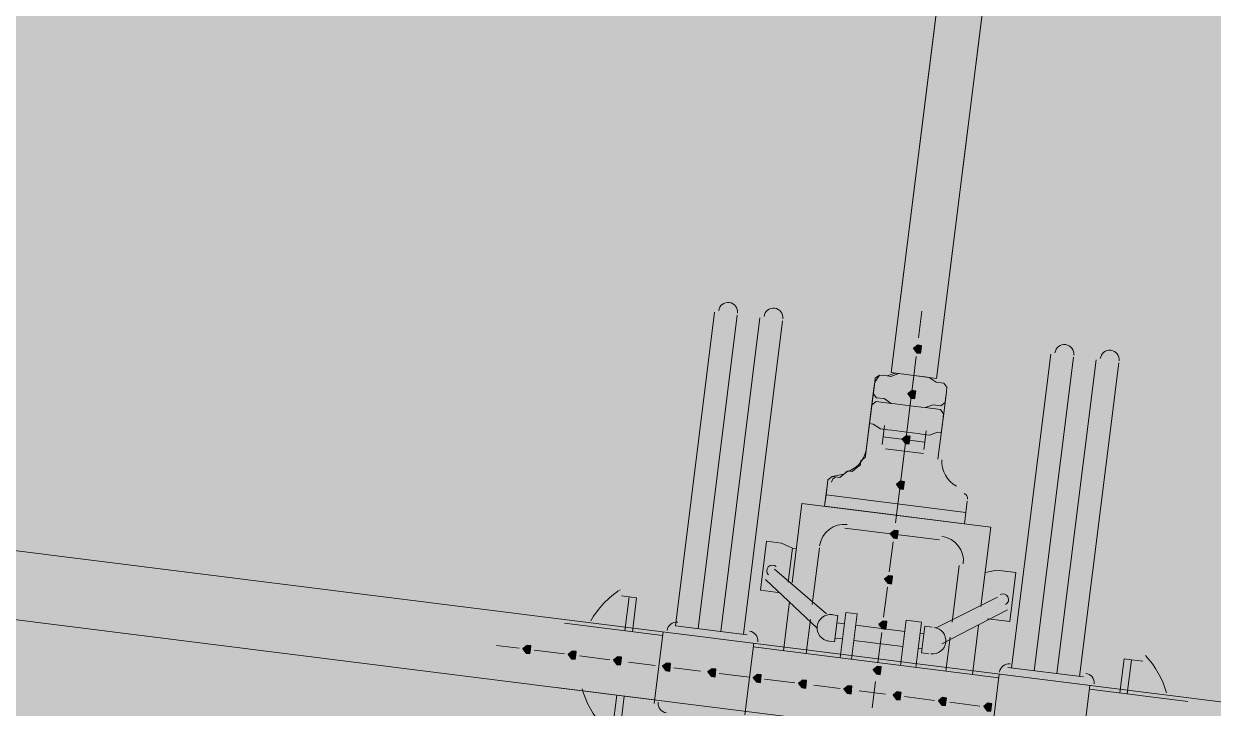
# Model space of a CAD drawing. Header units: metres. Extents: x -4 to 509425, y 7549 to 4732445.
# Drawn here: x 476039.051 to 476041.696, y 4719749.365 to 4719750.886 of the extents above; entities that cross this region are included whole.
import ezdxf

# ---------------------------------------------------------------- set-up
doc = ezdxf.new("R2010")
doc.units = ezdxf.units.M
doc.header["$LTSCALE"] = 0.01
doc.header["$MEASUREMENT"] = 0
doc.layers.get('0').update_dxf_attribs({"lineweight": 0})
doc.layers.add('_SUBESTACIÓN', color=1, linetype='Continuous')
doc.layers.add('SUBESTACION LA VID', color=253, linetype='Continuous')

# ---------------------------------------------------------------- blocks, each defined once
blk = doc.blocks.new('A$Cfff6051d')
at = {"layer": 'SUBESTACION LA VID', "transparency": 33554687}
h = blk.add_hatch(color=256, dxfattribs=at)
h.dxf.hatch_style = 2
h.paths.add_polyline_path([(476041.046, 4719750.1621), (476041.047, 4719750.1705), (476041.0386, 4719750.1716), (476041.0292, 4719750.1642), (476041.0365, 4719750.1548), (476041.0449, 4719750.1537)])
h = blk.add_hatch(color=256, dxfattribs=at)
h.dxf.hatch_style = 2
h.paths.add_polyline_path([(476041.0333, 4719750.0613), (476041.0344, 4719750.0697), (476041.026, 4719750.0708), (476041.0165, 4719750.0634), (476041.0239, 4719750.054), (476041.0323, 4719750.0529)])
h = blk.add_hatch(color=256, dxfattribs=at)
h.dxf.hatch_style = 2
h.paths.add_polyline_path([(476041.0207, 4719749.9605), (476041.0218, 4719749.9689), (476041.0134, 4719749.97), (476041.0039, 4719749.9626), (476041.0113, 4719749.9532), (476041.0197, 4719749.9521)])
h = blk.add_hatch(color=256, dxfattribs=at)
h.dxf.hatch_style = 2
h.paths.add_polyline_path([(476041.0081, 4719749.8597), (476041.0091, 4719749.8681), (476041.0007, 4719749.8691), (476040.9913, 4719749.8618), (476040.9986, 4719749.8523), (476041.007, 4719749.8513)])
h = blk.add_hatch(color=256, dxfattribs=at)
h.dxf.hatch_style = 2
h.paths.add_polyline_path([(476040.9944, 4719749.7505), (476040.9954, 4719749.7589), (476040.987, 4719749.7599), (476040.9776, 4719749.7526), (476040.9849, 4719749.7431), (476040.9933, 4719749.7421)])
h = blk.add_hatch(color=256, dxfattribs=at)
h.dxf.hatch_style = 2
h.paths.add_polyline_path([(476040.9817, 4719749.6497), (476040.9828, 4719749.6581), (476040.9744, 4719749.6591), (476040.9649, 4719749.6518), (476040.9723, 4719749.6423), (476040.9807, 4719749.6413)])
h = blk.add_hatch(color=256, dxfattribs=at)
h.dxf.hatch_style = 2
h.paths.add_polyline_path([(476040.9691, 4719749.5489), (476040.9702, 4719749.5573), (476040.9618, 4719749.5583), (476040.9523, 4719749.551), (476040.9597, 4719749.5415), (476040.9681, 4719749.5405)])
h = blk.add_hatch(color=256, dxfattribs=at)
h.dxf.hatch_style = 2
h.paths.add_polyline_path([(476040.1773, 4719749.4946), (476040.1784, 4719749.503), (476040.17, 4719749.504), (476040.1605, 4719749.4967), (476040.1679, 4719749.4872), (476040.1763, 4719749.4862)])
h = blk.add_hatch(color=256, dxfattribs=at)
h.dxf.hatch_style = 2
h.paths.add_polyline_path([(476040.2781, 4719749.4819), (476040.2792, 4719749.4903), (476040.2708, 4719749.4914), (476040.2613, 4719749.484), (476040.2687, 4719749.4746), (476040.2771, 4719749.4735)])
h = blk.add_hatch(color=256, dxfattribs=at)
h.dxf.hatch_style = 2
h.paths.add_polyline_path([(476040.3789, 4719749.4693), (476040.38, 4719749.4777), (476040.3716, 4719749.4787), (476040.3621, 4719749.4714), (476040.3695, 4719749.4619), (476040.3779, 4719749.4609)])
h = blk.add_hatch(color=256, dxfattribs=at)
h.dxf.hatch_style = 2
h.paths.add_polyline_path([(476040.4881, 4719749.4556), (476040.4892, 4719749.464), (476040.4808, 4719749.465), (476040.4713, 4719749.4577), (476040.4787, 4719749.4482), (476040.4871, 4719749.4472)])
h = blk.add_hatch(color=256, dxfattribs=at)
h.dxf.hatch_style = 2
h.paths.add_polyline_path([(476040.5889, 4719749.443), (476040.59, 4719749.4514), (476040.5816, 4719749.4524), (476040.5721, 4719749.4451), (476040.5795, 4719749.4356), (476040.5879, 4719749.4346)])
h = blk.add_hatch(color=256, dxfattribs=at)
h.dxf.hatch_style = 2
h.paths.add_polyline_path([(476040.6897, 4719749.4303), (476040.6908, 4719749.4387), (476040.6824, 4719749.4398), (476040.6729, 4719749.4324), (476040.6803, 4719749.423), (476040.6887, 4719749.4219)])
h = blk.add_hatch(color=256, dxfattribs=at)
h.dxf.hatch_style = 2
h.paths.add_polyline_path([(476040.9565, 4719749.4481), (476040.9575, 4719749.4565), (476040.9491, 4719749.4575), (476040.9397, 4719749.4502), (476040.947, 4719749.4407), (476040.9554, 4719749.4397)])
h = blk.add_hatch(color=256, dxfattribs=at)
h.dxf.hatch_style = 2
h.paths.add_polyline_path([(476040.7905, 4719749.4177), (476040.7916, 4719749.4261), (476040.7832, 4719749.4271), (476040.7737, 4719749.4198), (476040.7811, 4719749.4103), (476040.7895, 4719749.4093)])
h = blk.add_hatch(color=256, dxfattribs=at)
h.dxf.hatch_style = 2
h.paths.add_polyline_path([(476040.8913, 4719749.405), (476040.8924, 4719749.4134), (476040.884, 4719749.4145), (476040.8745, 4719749.4072), (476040.8819, 4719749.3977), (476040.8903, 4719749.3966)])
h = blk.add_hatch(color=256, dxfattribs=at)
h.dxf.hatch_style = 2
h.paths.add_polyline_path([(476041.0005, 4719749.3914), (476041.0016, 4719749.3998), (476040.9932, 4719749.4008), (476040.9837, 4719749.3935), (476040.9911, 4719749.384), (476040.9995, 4719749.383)])
h = blk.add_hatch(color=256, dxfattribs=at)
h.dxf.hatch_style = 2
h.paths.add_polyline_path([(476041.1014, 4719749.3787), (476041.1024, 4719749.3871), (476041.094, 4719749.3882), (476041.0845, 4719749.3808), (476041.0919, 4719749.3714), (476041.1003, 4719749.3703)])
h = blk.add_hatch(color=256, dxfattribs=at)
h.dxf.hatch_style = 2
h.paths.add_polyline_path([(476041.2022, 4719749.3661), (476041.2032, 4719749.3745), (476041.1948, 4719749.3755), (476041.1854, 4719749.3682), (476041.1927, 4719749.3587), (476041.2011, 4719749.3577)])
at = {"layer": 'SUBESTACION LA VID', "lineweight": 15}
for p, q in [((476071.4612, 4719745.6493), (475975.7142, 4719757.6531)), ((476071.4423, 4719745.4981), (475975.6953, 4719757.5019)), ((476040.9798, 4719750.1107), (476041.5927, 4719754.9997)), ((476041.0806, 4719750.098), (476041.6935, 4719754.987)), ((476040.5871, 4719750.2452), (476040.4997, 4719749.548)), ((476040.5501, 4719749.5417), (476040.6375, 4719750.2389)), ((476040.6879, 4719750.2326), (476040.6005, 4719749.5354)), ((476041.0407, 4719750.1884), (476041.0481, 4719750.2472)), ((476040.6509, 4719749.529), (476040.7383, 4719750.2263)), ((476041.2473, 4719749.4543), (476041.3348, 4719750.1515)), ((476041.0271, 4719750.0792), (476041.0355, 4719750.1464)), ((476041.3852, 4719750.1452), (476041.2977, 4719749.448)), ((476041.3482, 4719749.4416), (476041.4356, 4719750.1389)), ((476041.486, 4719750.1325), (476041.3986, 4719749.4353)), ((476040.942, 4719750.0813), (476040.9346, 4719750.0225)), ((476041.0144, 4719749.9784), (476041.0228, 4719750.0456)), ((476041.0942, 4719750.0025), (476041.1016, 4719750.0613)), ((476040.9241, 4719749.9385), (476040.9346, 4719750.0225)), ((476041.0942, 4719750.0025), (476041.0837, 4719749.9185)), ((476040.9598, 4719749.9511), (476040.9619, 4719749.9679)), ((476041.0512, 4719749.9311), (476040.9672, 4719749.9416)), ((476040.9682, 4719749.95), (476040.9682, 4719749.95)), ((476041.0543, 4719749.9563), (476041.0522, 4719749.9395)), ((476041.0018, 4719749.8775), (476041.0092, 4719749.9363)), ((476040.8485, 4719749.8797), (476040.8747, 4719749.8849)), ((476041.1456, 4719749.7998), (476040.8348, 4719749.8388)), ((476040.9891, 4719749.7767), (476040.9965, 4719749.8355)), ((476040.7812, 4719749.8199), (476040.7591, 4719749.6435)), ((476041.2013, 4719749.7672), (476040.7812, 4719749.8199)), ((476041.0868, 4719749.7389), (476040.8768, 4719749.7652)), ((476041.2013, 4719749.7672), (476041.1791, 4719749.5908)), ((476040.9755, 4719749.6675), (476040.9839, 4719749.7347)), ((476040.8201, 4719749.7211), (476040.8043, 4719749.5951)), ((476041.1309, 4719749.6822), (476041.1151, 4719749.5562)), ((476040.7003, 4719749.6508), (476040.8147, 4719749.5426)), ((476040.7203, 4719749.6739), (476040.8358, 4719749.5741)), ((476040.9628, 4719749.5667), (476040.9712, 4719749.6339)), ((476040.3968, 4719749.6121), (476040.38, 4719749.6142)), ((476040.4136, 4719749.61), (476040.4041, 4719749.5344)), ((476040.7539, 4719749.6015), (476040.7402, 4719749.4923)), ((476041.2159, 4719749.6118), (476041.0794, 4719749.5436)), ((476040.8662, 4719749.4765), (476040.8788, 4719749.5773)), ((476040.904, 4719749.5741), (476040.8788, 4719749.5773)), ((476040.8914, 4719749.4733), (476040.904, 4719749.5741)), ((476041.2379, 4719749.5834), (476041.0919, 4719749.5079)), ((476040.4714, 4719749.526), (476040.2529, 4719749.5533)), ((476040.6593, 4719749.528), (476040.4997, 4719749.548)), ((476040.8, 4719749.5615), (476040.7906, 4719749.4859)), ((476040.8756, 4719749.5521), (476040.8588, 4719749.5542)), ((476041.0101, 4719749.5352), (476040.9009, 4719749.5489)), ((476041.0006, 4719749.4596), (476041.0132, 4719749.5604)), ((476041.0468, 4719749.5562), (476041.0132, 4719749.5604)), ((476041.0342, 4719749.4554), (476041.0468, 4719749.5562)), ((476041.071, 4719749.5446), (476041.0542, 4719749.5468)), ((476041.1739, 4719749.5488), (476041.1602, 4719749.4396)), ((476040.4724, 4719749.5344), (476040.4524, 4719749.3748)), ((476040.8714, 4719749.5185), (476040.8546, 4719749.5206)), ((476040.9502, 4719749.4659), (476040.9586, 4719749.5331)), ((476041.0521, 4719749.53), (476041.0437, 4719749.531)), ((476041.1109, 4719749.5226), (476041.1014, 4719749.447)), ((476040.1521, 4719749.4977), (476040.1017, 4719749.504)), ((476040.2529, 4719749.4851), (476040.1857, 4719749.4935)), ((476040.654, 4719749.3495), (476040.674, 4719749.5091)), ((476041.219, 4719749.4322), (476040.673, 4719749.5007)), ((476041.0058, 4719749.5016), (476040.8966, 4719749.5153)), ((476041.0478, 4719749.4963), (476041.0394, 4719749.4974)), ((476040.3537, 4719749.4724), (476040.2865, 4719749.4809)), ((476040.4545, 4719749.4598), (476040.3957, 4719749.4672)), ((476041.4973, 4719749.4741), (476041.4878, 4719749.3985)), ((476041.5141, 4719749.472), (476041.5393, 4719749.4689)), ((476040.5553, 4719749.4472), (476040.4965, 4719749.4545)), ((476040.6645, 4719749.4335), (476040.5973, 4719749.4419)), ((476041.2, 4719749.281), (476041.22, 4719749.4406)), ((476041.2389, 4719749.4553), (476041.407, 4719749.4343)), ((476040.4535, 4719749.3832), (476040.235, 4719749.4105)), ((476040.7653, 4719749.4208), (476040.6981, 4719749.4293)), ((476040.8661, 4719749.4082), (476040.8073, 4719749.4156)), ((476040.9375, 4719749.3651), (476040.9449, 4719749.4239)), ((476041.4216, 4719749.4154), (476041.4016, 4719749.2558)), ((476040.9669, 4719749.3956), (476040.9081, 4719749.4029)), ((476041.0761, 4719749.3819), (476041.0089, 4719749.3903)), ((476041.4206, 4719749.407), (476041.639, 4719749.3796)), ((476041.177, 4719749.3692), (476041.1098, 4719749.3777))]:
    blk.add_line(p, q, dxfattribs=at)
at = {"layer": 'SUBESTACION LA VID', "lineweight": 0}
for p, q in [((476040.9798, 4719750.1107), (476041.0806, 4719750.098)), ((476041.1425, 4719749.7746), (476041.1488, 4719749.825))]:
    blk.add_line(p, q, dxfattribs=at)
at = {"layer": 'SUBESTACION LA VID', "lineweight": 15}
for points in [[(476071.4423, 4719745.4981), (476071.4612, 4719745.6493), (475975.7142, 4719757.6531), (475975.6953, 4719757.5019), (476071.4423, 4719745.4981)], [(476040.9798, 4719750.1107), (476041.0806, 4719750.098), (476041.6935, 4719754.987), (476041.5927, 4719754.9997), (476040.9798, 4719750.1107)], [(476040.838, 4719749.864), (476040.8316, 4719749.8136), (476040.9912, 4719749.7935), (476041.0302, 4719750.1044), (476040.9966, 4719750.1086), (476040.9788, 4719750.1023), (476040.9704, 4719750.1033), (476040.962, 4719750.1044), (476040.9536, 4719750.1054), (476040.943, 4719750.0897), (476040.942, 4719750.0813), (476040.9346, 4719750.0225), (476040.9241, 4719749.9385), (476040.923, 4719749.9301), (476040.922, 4719749.9217), (476040.9125, 4719749.9143), (476040.9115, 4719749.9059), (476040.902, 4719749.8986), (476040.8926, 4719749.8912), (476040.8842, 4719749.8923), (476040.8747, 4719749.8849), (476040.8653, 4719749.8776), (476040.8485, 4719749.8797), (476040.839, 4719749.8724), (476040.838, 4719749.864)], [(476040.942, 4719750.0813), (476040.9409, 4719750.0729), (476040.9399, 4719750.0645), (476040.9472, 4719750.055), (476040.964, 4719750.0529), (476040.9798, 4719750.0424), (476040.9882, 4719750.0414), (476041.0218, 4719750.0372), (476041.047, 4719750.034), (476041.0554, 4719750.0329), (476041.0732, 4719750.0392), (476041.09, 4719750.0371), (476041.0995, 4719750.0445), (476041.1005, 4719750.0529), (476041.1016, 4719750.0613), (476041.1027, 4719750.0697), (476041.1037, 4719750.0781), (476041.0964, 4719750.0875), (476041.0796, 4719750.0896), (476041.0638, 4719750.1001), (476041.0554, 4719750.1012), (476041.0302, 4719750.1044), (476040.9966, 4719750.1086), (476040.9882, 4719750.1096), (476040.9704, 4719750.1033), (476040.9536, 4719750.1054), (476040.9441, 4719750.0981), (476040.943, 4719750.0897), (476040.942, 4719750.0813)], [(476041.0144, 4719749.9784), (476041.0396, 4719749.9752), (476041.048, 4719749.9741), (476041.0648, 4719749.972), (476041.0827, 4719749.9783), (476041.0911, 4719749.9773), (476041.0921, 4719749.9857), (476041.0932, 4719749.9941), (476041.0942, 4719750.0025), (476041.0953, 4719750.0109), (476041.0963, 4719750.0193), (476041.089, 4719750.0287), (476041.0722, 4719750.0308), (476041.0554, 4719750.0329), (476041.047, 4719750.034), (476041.0218, 4719750.0372), (476040.9882, 4719750.0414), (476040.9798, 4719750.0424), (476040.963, 4719750.0445), (476040.9462, 4719750.0466), (476040.9367, 4719750.0393), (476040.9357, 4719750.0309), (476040.9346, 4719750.0225), (476040.9336, 4719750.0141), (476040.9325, 4719750.0057), (476040.9315, 4719749.9973), (476040.9399, 4719749.9962), (476040.9556, 4719749.9857), (476040.9724, 4719749.9836), (476040.9808, 4719749.9826), (476041.0144, 4719749.9784)], [(476041.0575, 4719749.9815), (476041.0543, 4719749.9563), (476040.9619, 4719749.9679), (476040.9651, 4719749.9931)], [(476041.1488, 4719749.825), (476041.1456, 4719749.7998), (476041.1425, 4719749.7746), (476040.8316, 4719749.8136), (476040.8348, 4719749.8388), (476040.838, 4719749.864)], [(476040.6888, 4719749.6267), (476040.7024, 4719749.7359), (476040.7361, 4719749.7317), (476040.7602, 4719749.7201)], [(476040.7686, 4719749.7191), (476040.7602, 4719749.7201), (476040.7507, 4719749.6445)], [(476041.1928, 4719749.5635), (476041.2012, 4719749.5624), (476041.2432, 4719749.5572), (476041.2569, 4719749.6664), (476041.2149, 4719749.6717), (476041.1886, 4719749.6664), (476041.1791, 4719749.5908)], [(476040.6888, 4719749.6267), (476040.7224, 4719749.6225), (476040.7308, 4719749.6214)], [(476040.3873, 4719749.5365), (476040.3968, 4719749.6121), (476040.4136, 4719749.61)], [(476040.8368, 4719749.5143), (476040.8536, 4719749.5122), (476040.861, 4719749.571), (476040.8442, 4719749.5731)], [(476041.0636, 4719749.4858), (476041.0468, 4719749.4879), (476041.0542, 4719749.5468)], [(476041.5046, 4719749.3964), (476041.5141, 4719749.472), (476041.4973, 4719749.4741)], [(476040.3862, 4719749.3916), (476040.3768, 4719749.316), (476040.36, 4719749.3181), (476040.3694, 4719749.3937)]]:
    blk.add_lwpolyline(points, dxfattribs=at)
at = {"layer": 'SUBESTACION LA VID'}
for points in [[(476041.046, 4719750.1621), (476041.047, 4719750.1705), (476041.0386, 4719750.1716), (476041.0292, 4719750.1642), (476041.0365, 4719750.1548), (476041.0449, 4719750.1537)], [(476041.0333, 4719750.0613), (476041.0344, 4719750.0697), (476041.026, 4719750.0708), (476041.0165, 4719750.0634), (476041.0239, 4719750.054), (476041.0323, 4719750.0529)], [(476041.0207, 4719749.9605), (476041.0218, 4719749.9689), (476041.0134, 4719749.97), (476041.0039, 4719749.9626), (476041.0113, 4719749.9532), (476041.0197, 4719749.9521)], [(476041.0081, 4719749.8597), (476041.0091, 4719749.8681), (476041.0007, 4719749.8691), (476040.9913, 4719749.8618), (476040.9986, 4719749.8523), (476041.007, 4719749.8513)], [(476040.9944, 4719749.7505), (476040.9954, 4719749.7589), (476040.987, 4719749.7599), (476040.9776, 4719749.7526), (476040.9849, 4719749.7431), (476040.9933, 4719749.7421)], [(476040.9817, 4719749.6497), (476040.9828, 4719749.6581), (476040.9744, 4719749.6591), (476040.9649, 4719749.6518), (476040.9723, 4719749.6423), (476040.9807, 4719749.6413)], [(476040.9691, 4719749.5489), (476040.9702, 4719749.5573), (476040.9618, 4719749.5583), (476040.9523, 4719749.551), (476040.9597, 4719749.5415), (476040.9681, 4719749.5405)], [(476040.1773, 4719749.4946), (476040.1784, 4719749.503), (476040.17, 4719749.504), (476040.1605, 4719749.4967), (476040.1679, 4719749.4872), (476040.1763, 4719749.4862)], [(476040.2781, 4719749.4819), (476040.2792, 4719749.4903), (476040.2708, 4719749.4914), (476040.2613, 4719749.484), (476040.2687, 4719749.4746), (476040.2771, 4719749.4735)], [(476040.3789, 4719749.4693), (476040.38, 4719749.4777), (476040.3716, 4719749.4787), (476040.3621, 4719749.4714), (476040.3695, 4719749.4619), (476040.3779, 4719749.4609)], [(476040.4881, 4719749.4556), (476040.4892, 4719749.464), (476040.4808, 4719749.465), (476040.4713, 4719749.4577), (476040.4787, 4719749.4482), (476040.4871, 4719749.4472)], [(476040.5889, 4719749.443), (476040.59, 4719749.4514), (476040.5816, 4719749.4524), (476040.5721, 4719749.4451), (476040.5795, 4719749.4356), (476040.5879, 4719749.4346)], [(476040.6897, 4719749.4303), (476040.6908, 4719749.4387), (476040.6824, 4719749.4398), (476040.6729, 4719749.4324), (476040.6803, 4719749.423), (476040.6887, 4719749.4219)], [(476040.9565, 4719749.4481), (476040.9575, 4719749.4565), (476040.9491, 4719749.4575), (476040.9397, 4719749.4502), (476040.947, 4719749.4407), (476040.9554, 4719749.4397)], [(476040.7905, 4719749.4177), (476040.7916, 4719749.4261), (476040.7832, 4719749.4271), (476040.7737, 4719749.4198), (476040.7811, 4719749.4103), (476040.7895, 4719749.4093)], [(476040.8913, 4719749.405), (476040.8924, 4719749.4134), (476040.884, 4719749.4145), (476040.8745, 4719749.4072), (476040.8819, 4719749.3977), (476040.8903, 4719749.3966)], [(476041.0005, 4719749.3914), (476041.0016, 4719749.3998), (476040.9932, 4719749.4008), (476040.9837, 4719749.3935), (476040.9911, 4719749.384), (476040.9995, 4719749.383)], [(476041.1014, 4719749.3787), (476041.1024, 4719749.3871), (476041.094, 4719749.3882), (476041.0845, 4719749.3808), (476041.0919, 4719749.3714), (476041.1003, 4719749.3703)], [(476041.2022, 4719749.3661), (476041.2032, 4719749.3745), (476041.1948, 4719749.3755), (476041.1854, 4719749.3682), (476041.1927, 4719749.3587), (476041.2011, 4719749.3577)]]:
    blk.add_lwpolyline(points, close=True, dxfattribs=at)
at = {"layer": 'SUBESTACION LA VID', "lineweight": 0}
for points in [[(476041.046, 4719750.1621), (476041.047, 4719750.1705), (476041.0386, 4719750.1716), (476041.0292, 4719750.1642), (476041.0365, 4719750.1548), (476041.0449, 4719750.1537)], [(476041.0333, 4719750.0613), (476041.0344, 4719750.0697), (476041.026, 4719750.0708), (476041.0165, 4719750.0634), (476041.0239, 4719750.054), (476041.0323, 4719750.0529)], [(476041.0207, 4719749.9605), (476041.0218, 4719749.9689), (476041.0134, 4719749.97), (476041.0039, 4719749.9626), (476041.0113, 4719749.9532), (476041.0197, 4719749.9521)], [(476041.0081, 4719749.8597), (476041.0091, 4719749.8681), (476041.0007, 4719749.8691), (476040.9913, 4719749.8618), (476040.9986, 4719749.8523), (476041.007, 4719749.8513)], [(476040.9944, 4719749.7505), (476040.9954, 4719749.7589), (476040.987, 4719749.7599), (476040.9776, 4719749.7526), (476040.9849, 4719749.7431), (476040.9933, 4719749.7421)], [(476040.9817, 4719749.6497), (476040.9828, 4719749.6581), (476040.9744, 4719749.6591), (476040.9649, 4719749.6518), (476040.9723, 4719749.6423), (476040.9807, 4719749.6413)], [(476040.9691, 4719749.5489), (476040.9702, 4719749.5573), (476040.9618, 4719749.5583), (476040.9523, 4719749.551), (476040.9597, 4719749.5415), (476040.9681, 4719749.5405)], [(476040.1773, 4719749.4946), (476040.1784, 4719749.503), (476040.17, 4719749.504), (476040.1605, 4719749.4967), (476040.1679, 4719749.4872), (476040.1763, 4719749.4862)], [(476040.2781, 4719749.4819), (476040.2792, 4719749.4903), (476040.2708, 4719749.4914), (476040.2613, 4719749.484), (476040.2687, 4719749.4746), (476040.2771, 4719749.4735)], [(476040.3789, 4719749.4693), (476040.38, 4719749.4777), (476040.3716, 4719749.4787), (476040.3621, 4719749.4714), (476040.3695, 4719749.4619), (476040.3779, 4719749.4609)], [(476040.4881, 4719749.4556), (476040.4892, 4719749.464), (476040.4808, 4719749.465), (476040.4713, 4719749.4577), (476040.4787, 4719749.4482), (476040.4871, 4719749.4472)], [(476040.5889, 4719749.443), (476040.59, 4719749.4514), (476040.5816, 4719749.4524), (476040.5721, 4719749.4451), (476040.5795, 4719749.4356), (476040.5879, 4719749.4346)], [(476040.6897, 4719749.4303), (476040.6908, 4719749.4387), (476040.6824, 4719749.4398), (476040.6729, 4719749.4324), (476040.6803, 4719749.423), (476040.6887, 4719749.4219)], [(476040.9565, 4719749.4481), (476040.9575, 4719749.4565), (476040.9491, 4719749.4575), (476040.9397, 4719749.4502), (476040.947, 4719749.4407), (476040.9554, 4719749.4397)], [(476040.7905, 4719749.4177), (476040.7916, 4719749.4261), (476040.7832, 4719749.4271), (476040.7737, 4719749.4198), (476040.7811, 4719749.4103), (476040.7895, 4719749.4093)], [(476040.8913, 4719749.405), (476040.8924, 4719749.4134), (476040.884, 4719749.4145), (476040.8745, 4719749.4072), (476040.8819, 4719749.3977), (476040.8903, 4719749.3966)], [(476041.0005, 4719749.3914), (476041.0016, 4719749.3998), (476040.9932, 4719749.4008), (476040.9837, 4719749.3935), (476040.9911, 4719749.384), (476040.9995, 4719749.383)], [(476041.1014, 4719749.3787), (476041.1024, 4719749.3871), (476041.094, 4719749.3882), (476041.0845, 4719749.3808), (476041.0919, 4719749.3714), (476041.1003, 4719749.3703)], [(476041.2022, 4719749.3661), (476041.2032, 4719749.3745), (476041.1948, 4719749.3755), (476041.1854, 4719749.3682), (476041.1927, 4719749.3587), (476041.2011, 4719749.3577)]]:
    blk.add_lwpolyline(points, close=True, dxfattribs=at)
blk.add_lwpolyline([(476040.9241, 4719749.9385), (476040.942, 4719750.0813), (476040.943, 4719750.0897), (476040.9241, 4719749.9385), (476040.943, 4719750.0897)], dxfattribs=at)
at = {"layer": 'SUBESTACION LA VID', "lineweight": 15}
for points in [[(476040.6381, 4719750.2431), (476040.6395, 4719750.2547), (476040.6313, 4719750.2653), (476040.6197, 4719750.2667), (476040.6081, 4719750.2682), (476040.5975, 4719750.26), (476040.5961, 4719750.2484)], [(476040.7389, 4719750.2305), (476040.7403, 4719750.2421), (476040.7321, 4719750.2527), (476040.7205, 4719750.2541), (476040.7089, 4719750.2556), (476040.6983, 4719750.2473), (476040.6969, 4719750.2357)], [(476041.3857, 4719750.1494), (476041.3871, 4719750.161), (476041.3789, 4719750.1716), (476041.3673, 4719750.173), (476041.3557, 4719750.1745), (476041.3451, 4719750.1662), (476041.3437, 4719750.1546)], [(476041.4865, 4719750.1367), (476041.4879, 4719750.1483), (476041.4797, 4719750.1589), (476041.4681, 4719750.1604), (476041.4565, 4719750.1618), (476041.4459, 4719750.1536), (476041.4445, 4719750.142)], [(476040.7241, 4719749.6796), (476040.719, 4719749.6844), (476040.7109, 4719749.684), (476040.7062, 4719749.6788), (476040.7014, 4719749.6737), (476040.7018, 4719749.6656), (476040.707, 4719749.6609)], [(476041.234, 4719749.5948), (476041.2401, 4719749.5981), (476041.2425, 4719749.6058), (476041.2392, 4719749.612), (476041.2359, 4719749.6182), (476041.2282, 4719749.6205), (476041.222, 4719749.6172)], [(476040.8484, 4719749.5726), (476040.8321, 4719749.5746), (476040.8173, 4719749.5631), (476040.8153, 4719749.5468), (476040.8132, 4719749.5306), (476040.8247, 4719749.5158), (476040.841, 4719749.5137)], [(476041.0678, 4719749.4853), (476041.084, 4719749.4833), (476041.0988, 4719749.4948), (476041.1009, 4719749.511), (476041.1029, 4719749.5273), (476041.0914, 4719749.5421), (476041.0752, 4719749.5441)]]:
    blk.add_open_spline(points, degree=3, knots=[0, 0, 0, 0, 1, 1, 1, 2, 2, 2, 2], dxfattribs=at)
for points in [[(476040.8774, 4719749.8891), (476040.9009, 4719749.8951), (476040.9189, 4719749.914), (476040.9238, 4719749.9377)], [(476041.0922, 4719749.9166), (476041.0911, 4719749.8924), (476041.1039, 4719749.8696), (476041.1252, 4719749.858)], [(476040.8569, 4719749.878), (476040.8517, 4719749.8769), (476040.8477, 4719749.8727), (476040.8469, 4719749.8675)], [(476041.1493, 4719749.8296), (476041.1498, 4719749.8349), (476041.147, 4719749.8399), (476041.1422, 4719749.8422)], [(476040.882, 4719749.7731), (476040.8519, 4719749.7769), (476040.8244, 4719749.7555), (476040.8206, 4719749.7253)], [(476041.1398, 4719749.6853), (476041.1436, 4719749.7155), (476041.1222, 4719749.743), (476041.092, 4719749.7468)], [(476040.3772, 4719749.6279), (476040.3501, 4719749.6106), (476040.3277, 4719749.5869), (476040.3117, 4719749.559)], [(476040.505, 4719749.5559), (476040.4934, 4719749.5573), (476040.4828, 4719749.5491), (476040.4813, 4719749.5375)], [(476040.6829, 4719749.5122), (476040.6844, 4719749.5238), (476040.6762, 4719749.5344), (476040.6646, 4719749.5359)], [(476041.2442, 4719749.4632), (476041.2326, 4719749.4647), (476041.222, 4719749.4564), (476041.2206, 4719749.4448)], [(476041.5918, 4719749.3986), (476041.5833, 4719749.4295), (476041.5673, 4719749.458), (476041.5454, 4719749.4814)], [(476041.4306, 4719749.4185), (476041.432, 4719749.4301), (476041.4238, 4719749.4407), (476041.4122, 4719749.4421)], [(476040.2927, 4719749.4073), (476040.3013, 4719749.3763), (476040.3172, 4719749.3479), (476040.3392, 4719749.3244)], [(476040.4613, 4719749.3779), (476040.4599, 4719749.3663), (476040.4681, 4719749.3557), (476040.4797, 4719749.3543)]]:
    blk.add_open_spline(points, degree=3, dxfattribs=at)

msp = doc.modelspace()

# ---------------------------------------------------------------- hatches: boundary and pattern name
at = {"layer": '_SUBESTACIÓN', "transparency": 33554559}
h = msp.add_hatch(color=1, dxfattribs=at)
h.dxf.hatch_style = 1
h.paths.add_polyline_path([(475968.6399, 4719805.825), (476089.9386, 4719790.615), (476078.1686, 4719696.74), (475956.8686, 4719711.9502)])

# ---------------------------------------------------------------- block references
at = {"linetype": 'Continuous'}
msp.add_blockref('A$Cfff6051d', (0, 0), dxfattribs=at)

doc.saveas('drawing.dxf')
